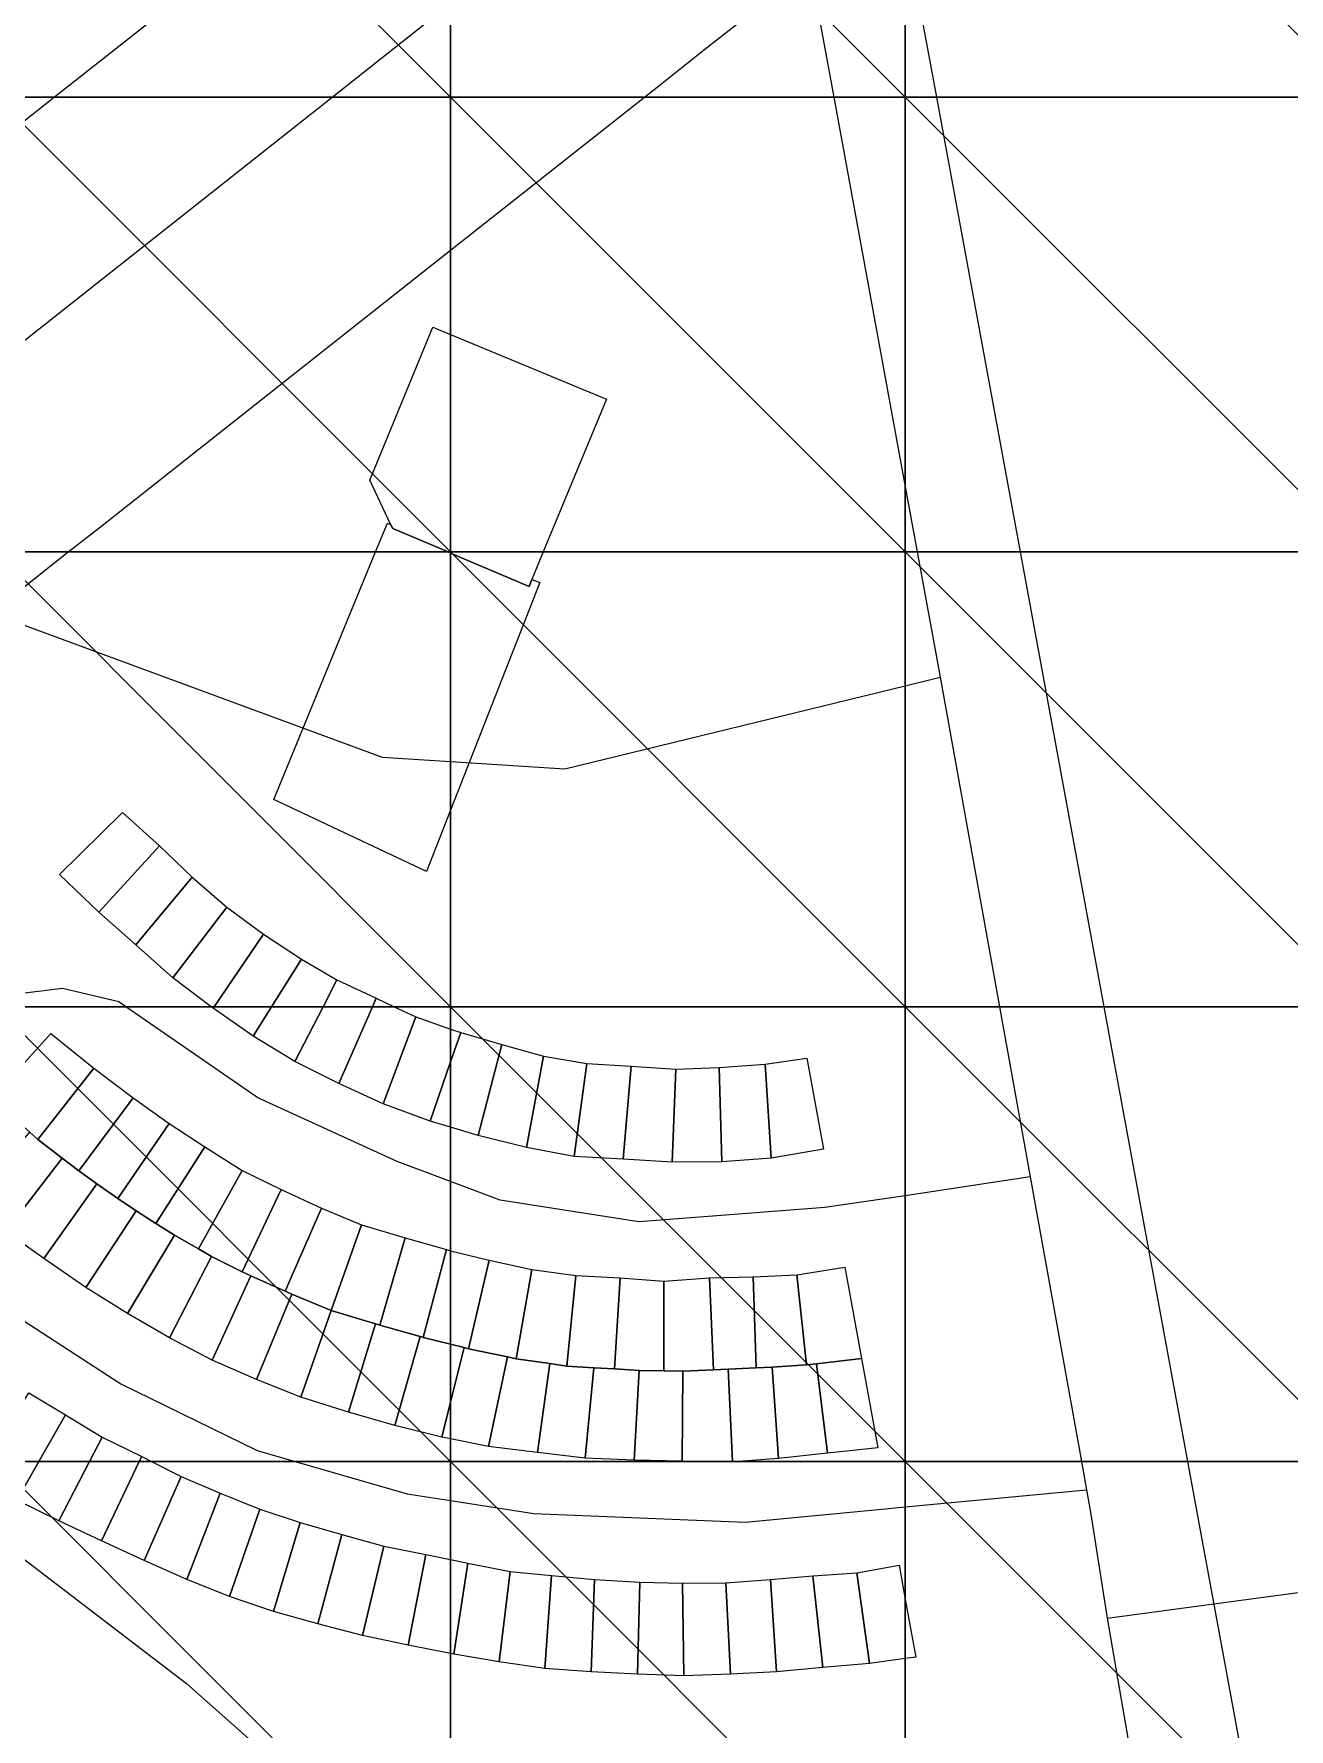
# Model space of a CAD drawing. Extents: x 0 to 812, y 0 to 720.
# Drawn here: x 662.5 to 745.3, y 162.4 to 274.2 of the extents above; entities that cross this region are included whole.
import ezdxf

# ---------------------------------------------------------------- set-up
doc = ezdxf.new("R2010")
doc.units = 0
doc.header["$LTSCALE"] = 0.0254
doc.layers.get('0').update_dxf_attribs({"color": 13, "linetype": 'CONTINUOUS'})
for name, color, linetype in [('BUILDINGS', 250, 'CONTINUOUS'), ('MAJOR_ROADS', 250, 'CONTINUOUS'), ('MINOR_ROADS', 250, 'CONTINUOUS'), ('PARKS', 250, 'CONTINUOUS'), ('PATHS', 250, 'CONTINUOUS'), ('TOPOGRAPHY', 250, 'CONTINUOUS')]:
    doc.layers.add(name, color=color, linetype=linetype)

# ---------------------------------------------------------------- blocks, each defined once
blk = doc.blocks.new('GROUP1')
at = {"color": 0}
blk.add_polyline3d([(743.74, 152.32, 5.42), (739.1, 177.49, 5.55), (738.64, 180, 5.56), (733.11, 210, 5.66), (727.59, 240, 5.64), (722.07, 270, 5.42), (720, 281.23, 5.28)], dxfattribs=at)
blk = doc.blocks.new('GROUP25')
at = {"color": 0}
blk.add_polyline3d([(728.24, 198.78, 5.47), (720, 197.54, 5.29), (714.7, 196.75, 5.25)], dxfattribs=at)
blk = doc.blocks.new('GROUP26')
at = {"color": 0}
blk.add_polyline3d([(718.45, 176.86, 5.1), (720, 177.01, 5.12), (731.95, 178.14, 5.39)], dxfattribs=at)
blk = doc.blocks.new('GROUP27')
at = {"color": 0}
blk.add_polyline3d([(682.63, 204.95, 5.22), (684.85, 210, 5.26), (685.1, 210.57, 5.27), (686.29, 210, 5.26), (687.7, 209.33, 5.24), (685.55, 203.6, 5.19), (682.63, 204.95, 5.22)], close=True, dxfattribs=at)
blk = doc.blocks.new('GROUP28')
at = {"color": 0}
blk.add_polyline3d([(679.09, 191.23, 5.07), (681.49, 196.71, 5.13), (684.13, 195.62, 5.11), (682.13, 189.97, 5.05), (679.53, 191.04, 5.07), (679.09, 191.23, 5.07)], close=True, dxfattribs=at)
blk = doc.blocks.new('GROUP29')
at = {"color": 0}
blk.add_polyline3d([(704.63, 199.76, 5.22), (704.87, 205.89, 5.28), (707.71, 205.99, 5.29), (707.89, 199.78, 5.24), (704.63, 199.76, 5.22)], close=True, dxfattribs=at)
blk = doc.blocks.new('GROUP30')
at = {"color": 0}
blk.add_polyline3d([(707.71, 205.99, 5.29), (710.75, 206.22, 5.31), (711.15, 200.01, 5.26), (707.89, 199.78, 5.24), (707.71, 205.99, 5.29)], close=True, dxfattribs=at)
blk = doc.blocks.new('GROUP31')
at = {"color": 0}
blk.add_polyline3d([(712.85, 192.32, 5.2), (716.02, 192.83, 5.23), (717.12, 186.8, 5.18), (714.13, 186.45, 5.16), (713.49, 186.38, 5.16), (712.85, 192.32, 5.2)], close=True, dxfattribs=at)
blk = doc.blocks.new('GROUP34')
at = {"color": 0}
blk.add_polyline3d([(658.82, 179.13, 4.94), (659.36, 180, 4.96), (660, 181.03, 4.98), (662.18, 184.54, 5.03), (664.6, 183.08, 5), (662.85, 180, 4.96), (661.4, 177.46, 4.9), (660, 178.36, 4.92), (658.82, 179.13, 4.94)], close=True, dxfattribs=at)
blk = doc.blocks.new('GROUP35')
at = {"color": 0}
blk.add_polyline3d([(714.7, 196.75, 5.25), (702.41, 195.82, 5.17), (693.27, 197.25, 5.12), (690, 198.47, 5.12), (686.47, 199.79, 5.14), (677.28, 204, 5.24), (668.58, 210, 5.36), (668.11, 210.32, 5.37), (664.4, 211.2, 5.39), (661.03, 210.79, 5.41), (660, 210.39, 5.42), (659, 210, 5.43), (658.48, 209.8, 5.43), (655.03, 206.39, 5.41), (653.29, 203.95, 5.39), (652.79, 201.12, 5.34), (652.98, 197.48, 5.28), (655.45, 193.44, 5.19), (660, 190.48, 5.12), (668.26, 185.12, 5.02), (677.25, 180.72, 4.95), (679.76, 180, 4.94), (687.13, 177.88, 4.9), (690, 177.43, 4.89), (695.49, 176.58, 4.92), (709.43, 176.01, 5.02), (718.45, 176.86, 5.1)], dxfattribs=at)
blk = doc.blocks.new('GROUP36')
at = {"color": 0}
blk.add_polyline3d([(810.25, 385.33, 5.13), (810, 385.13, 5.13), (780, 361.5, 5.51), (778.1, 360, 5.5), (750, 337.86, 5.41), (740.02, 330, 5.26), (720, 314.22, 5.01), (701.95, 300, 4.93), (690, 290.59, 4.93), (663.87, 270, 5.31), (660, 266.95, 5.34), (630, 243.31, 5.96), (629.97, 243.29, 5.96), (625.68, 240, 6.09), (600, 220.34, 6.26), (586.51, 210, 6.16), (573.67, 200.17, 5.82)], dxfattribs=at)
blk = doc.blocks.new('GROUP38')
at = {"color": 0}
mesh = blk.add_polyface(dxfattribs=at)
corners = [(658.58, 125.06, 9.36), (657.08, 135.68, 9.36), (652.4, 131, 9.36), (680.97, 102.57, 9.36), (658.1, 124.56, 9.36), (666, 144.61, 9.36), (677.78, 156.37, 9.36), (681.45, 103.07, 9.36), (712.34, 121.79, 9.36), (687.67, 97.11, 9.36), (704.66, 114.09, 9.36), (717.77, 100.97, 9.36), (713.12, 122.59, 9.36), (726.26, 109.43, 9.36), (648.64, 162.13, 9.36), (644.06, 148.79, 9.36), (640.56, 145.3, 9.36), (632.36, 180.55, 9.36), (618.85, 167.31, 9.36), (649.61, 163.1, 9.36)]
mesh.append_faces([[corners[k] for k in face] for face in [(0, 1, 2), (3, 0, 4), (12, 11, 13), (16, 17, 18), (17, 14, 19)]], dxfattribs={"vtx0": -1, "color": 0})
mesh.append_faces([[corners[k] for k in face] for face in [(5, 3, 6), (6, 7, 8), (8, 11, 12), (1, 14, 15), (14, 1, 5)]], dxfattribs={"vtx0": -1, "vtx1": -1, "color": 0})
mesh.append_faces([[corners[k] for k in face] for face in [(0, 3, 5), (5, 1, 0), (17, 16, 14)]], dxfattribs={"vtx0": -1, "vtx1": -1, "vtx2": -1, "color": 0})
mesh.append_faces([[corners[k] for k in face] for face in [(6, 3, 7), (8, 7, 9), (8, 9, 10), (8, 10, 11), (14, 16, 15)]], dxfattribs={"vtx0": -1, "vtx2": -1, "color": 0})
mesh = blk.add_polyface(dxfattribs=at)
corners = [(632.36, 180.55, 3.36), (640.56, 145.3, 3.36), (618.85, 167.31, 3.36), (648.64, 162.13, 3.36), (649.61, 163.1, 3.36), (644.06, 148.79, 3.36), (657.08, 135.68, 3.36), (666, 144.61, 3.36), (658.58, 125.06, 3.36), (680.97, 102.57, 3.36), (658.1, 124.56, 3.36), (677.78, 156.37, 3.36), (681.45, 103.07, 3.36), (712.34, 121.79, 3.36), (687.67, 97.11, 3.36), (704.66, 114.09, 3.36), (717.77, 100.97, 3.36), (713.12, 122.59, 3.36), (726.26, 109.43, 3.36), (652.4, 131, 3.36)]
mesh.append_faces([[corners[k] for k in face] for face in [(0, 1, 2), (3, 0, 4), (8, 9, 10), (16, 17, 18)]], dxfattribs={"vtx0": -1, "color": 0})
mesh.append_faces([[corners[k] for k in face] for face in [(1, 3, 5), (9, 11, 12), (12, 13, 14), (14, 13, 15), (15, 13, 16)]], dxfattribs={"vtx0": -1, "vtx1": -1, "color": 0})
mesh.append_faces([[corners[k] for k in face] for face in [(1, 0, 3), (6, 7, 8), (9, 8, 7)]], dxfattribs={"vtx0": -1, "vtx1": -1, "vtx2": -1, "color": 0})
mesh.append_faces([[corners[k] for k in face] for face in [(3, 6, 5), (6, 3, 7), (9, 7, 11), (12, 11, 13), (16, 13, 17)]], dxfattribs={"vtx0": -1, "vtx2": -1, "color": 0})
mesh.append_faces([[corners[k] for k in face] for face in [(8, 19, 6)]], dxfattribs={"vtx2": -1, "color": 0})
blk = doc.blocks.new('GROUP69')
at = {"color": 0}
blk.add_polyline3d([(733.32, 169.68, 5.34), (750, 171.91, 5.74), (780, 175.92, 6.78), (791.39, 177.44, 7.2)], dxfattribs=at)
blk = doc.blocks.new('GROUP99')
at = {"color": 0}
blk.add_polyline3d([(704.07, 191.91, 5.14), (707.08, 192.13, 5.16), (707.34, 186.06, 5.11), (705.32, 185.97, 5.09), (704.06, 185.99, 5.09), (704.07, 191.91, 5.14)], close=True, dxfattribs=at)
blk = doc.blocks.new('GROUP100')
at = {"color": 0}
blk.add_polyline3d([(691.18, 187.44, 5.01), (692.54, 193.29, 5.08), (695.36, 192.68, 5.09), (694.33, 186.78, 5.03), (693.75, 186.9, 5.02), (691.18, 187.44, 5.01)], close=True, dxfattribs=at)
blk = doc.blocks.new('GROUP101')
at = {"color": 0}
blk.add_polyline3d([(679.73, 206.39, 5.25), (681.59, 210, 5.28), (682.5, 211.78, 5.29), (685.1, 210.57, 5.27), (684.85, 210, 5.26), (682.63, 204.95, 5.22), (679.73, 206.39, 5.25)], close=True, dxfattribs=at)
blk = doc.blocks.new('GROUP102')
at = {"color": 0}
blk.add_polyline3d([(674.34, 209.9, 5.33), (674.4, 210, 5.33), (677.66, 214.8, 5.33), (680.16, 213.13, 5.31), (678.19, 210, 5.3), (676.97, 208.06, 5.29), (674.34, 209.9, 5.33)], close=True, dxfattribs=at)
blk = doc.blocks.new('GROUP103')
at = {"color": 0}
blk.add_polyline3d([(696.22, 166.35, 4.79), (696.67, 172.49, 4.87), (699.5, 172.21, 4.89), (699.28, 166.14, 4.81), (696.22, 166.35, 4.79)], close=True, dxfattribs=at)
blk = doc.blocks.new('GROUP104')
at = {"color": 0}
blk.add_polyline3d([(705.3, 171.97, 4.94), (708.17, 171.99, 4.97), (708.46, 165.97, 4.9), (705.39, 165.86, 4.87), (705.3, 171.97, 4.94)], close=True, dxfattribs=at)
blk = doc.blocks.new('GROUP105')
at = {"color": 0}
blk.add_polyline3d([(672.61, 172.23, 4.79), (674.8, 177.91, 4.9), (677.41, 176.86, 4.88), (675.41, 171.1, 4.77), (672.61, 172.23, 4.79)], close=True, dxfattribs=at)
blk = doc.blocks.new('GROUP106')
at = {"color": 0}
blk.add_polyline3d([(709.97, 192.18, 5.18), (712.85, 192.32, 5.2), (713.49, 186.38, 5.16), (711.22, 186.23, 5.14), (710.16, 186.18, 5.13), (709.97, 192.18, 5.18)], close=True, dxfattribs=at)
blk = doc.blocks.new('GROUP107')
at = {"color": 0}
blk.add_polyline3d([(686.33, 182.39, 4.96), (687.99, 188.25, 5.02), (688.19, 188.19, 5.01), (690, 187.74, 5), (690.9, 187.52, 5.01), (690, 183.91, 4.97), (689.43, 181.61, 4.94), (686.33, 182.39, 4.96)], close=True, dxfattribs=at)
blk = doc.blocks.new('GROUP108')
at = {"color": 0}
blk.add_polyline3d([(702.12, 180.09, 5.02), (702.45, 186.01, 5.07), (704.06, 185.99, 5.09), (705.32, 185.97, 5.09), (705.28, 180.02, 5.04), (702.12, 180.09, 5.02)], close=True, dxfattribs=at)
blk = doc.blocks.new('GROUP109')
at = {"color": 0}
blk.add_polyline3d([(684.19, 168.53, 4.74), (685.6, 174.41, 4.84), (688.38, 173.86, 4.83), (687.21, 167.88, 4.74), (684.19, 168.53, 4.74)], close=True, dxfattribs=at)
blk = doc.blocks.new('GROUP118')
at = {"color": 0}
blk.add_polyline3d([(694.33, 186.78, 5.03), (695.36, 192.68, 5.09), (698.27, 192.28, 5.11), (697.68, 186.3, 5.04), (696.55, 186.46, 5.04), (694.33, 186.78, 5.03)], close=True, dxfattribs=at)
blk = doc.blocks.new('GROUP119')
at = {"color": 0}
blk.add_polyline3d([(666.79, 216.25, 5.4), (670.79, 220.61, 5.4), (672.96, 218.55, 5.37), (669.23, 214.08, 5.38), (666.79, 216.25, 5.4)], close=True, dxfattribs=at)
blk = doc.blocks.new('GROUP120')
at = {"color": 0}
blk.add_polyline3d([(669.23, 214.08, 5.38), (672.96, 218.55, 5.37), (675.24, 216.57, 5.35), (671.67, 211.9, 5.35), (669.23, 214.08, 5.38)], close=True, dxfattribs=at)
blk = doc.blocks.new('GROUP121')
at = {"color": 0}
blk.add_polyline3d([(678.31, 170.12, 4.76), (680.09, 175.98, 4.87), (682.83, 175.18, 4.85), (681.24, 169.3, 4.75), (678.31, 170.12, 4.76)], close=True, dxfattribs=at)
blk = doc.blocks.new('GROUP122')
at = {"color": 0}
blk.add_polyline3d([(684.67, 244.73, 5.37), (688.84, 254.83, 5.29), (690, 254.35, 5.29), (700.28, 250.09, 5.36), (696.12, 240, 5.4), (695.37, 238.18, 5.38), (695.18, 237.73, 5.38), (690, 239.93, 5.37), (689.84, 240, 5.37), (686.2, 241.55, 5.38), (686.07, 241.79, 5.38), (684.67, 244.73, 5.37)], close=True, dxfattribs=at)
blk = doc.blocks.new('GROUP123')
at = {"color": 0}
blk.add_polyline3d([(695.01, 200.72, 5.17), (696.13, 206.75, 5.24), (698.98, 206.26, 5.25), (698.16, 200.13, 5.18), (695.01, 200.72, 5.17)], close=True, dxfattribs=at)
blk = doc.blocks.new('GROUP124')
at = {"color": 0}
blk.add_polyline3d([(692.5, 180.99, 4.95), (693.75, 186.9, 5.02), (694.33, 186.78, 5.03), (696.55, 186.46, 5.04), (695.73, 180.6, 4.97), (692.5, 180.99, 4.95)], close=True, dxfattribs=at)
blk = doc.blocks.new('GROUP128')
at = {"color": 0}
blk.add_polyline3d([(663.16, 193.39, 5.15), (666.66, 198.33, 5.21), (668.05, 197.35, 5.19), (669.27, 196.54, 5.18), (665.94, 191.48, 5.12), (663.16, 193.39, 5.15)], close=True, dxfattribs=at)
blk = doc.blocks.new('GROUP129')
at = {"color": 0}
blk.add_polyline3d([(658.15, 197.07, 5.23), (660, 199.17, 5.25), (662.25, 201.72, 5.28), (662.78, 201.25, 5.27), (664.39, 200.02, 5.24), (660.67, 195.18, 5.19), (660, 195.68, 5.2), (658.15, 197.07, 5.23)], close=True, dxfattribs=at)
blk = doc.blocks.new('GROUP307')
at = {"color": 0}
blk.add_polyline3d([(668.05, 197.35, 5.19), (671.44, 202.3, 5.24), (673.79, 200.76, 5.21), (670.55, 195.7, 5.16), (669.27, 196.54, 5.18), (668.05, 197.35, 5.19)], close=True, dxfattribs=at)
blk = doc.blocks.new('GROUP308')
at = {"color": 0}
blk.add_polyline3d([(671.45, 188.16, 5.06), (674.24, 193.53, 5.12), (676.25, 192.52, 5.1), (676.83, 192.25, 5.09), (674.28, 186.69, 5.03), (671.45, 188.16, 5.06)], close=True, dxfattribs=at)
blk = doc.blocks.new('GROUP310')
at = {"color": 0}
blk.add_polyline3d([(683.27, 183.26, 4.97), (685.04, 189.08, 5.03), (685.33, 189, 5.03), (687.99, 188.25, 5.02), (686.33, 182.39, 4.96), (683.27, 183.26, 4.97)], close=True, dxfattribs=at)
blk = doc.blocks.new('GROUP311')
at = {"color": 0}
blk.add_polyline3d([(685.55, 203.6, 5.19), (687.7, 209.33, 5.24), (690, 208.53, 5.22), (690.67, 208.3, 5.22), (690, 206.36, 5.2), (688.66, 202.45, 5.16), (685.55, 203.6, 5.19)], close=True, dxfattribs=at)
blk = doc.blocks.new('GROUP312')
at = {"color": 0}
blk.add_polyline3d([(678.35, 223.68, 5.36), (685.06, 240, 5.4), (685.84, 241.9, 5.38), (686.07, 241.79, 5.38), (686.2, 241.55, 5.38), (689.84, 240, 5.37), (690, 239.93, 5.37), (695.18, 237.73, 5.38), (695.37, 238.18, 5.38), (695.9, 237.98, 5.39), (690, 222.97, 5.29), (688.41, 218.93, 5.28), (678.35, 223.68, 5.36)], close=True, dxfattribs=at)
blk = doc.blocks.new('GROUP313')
at = {"color": 0}
blk.add_polyline3d([(708.17, 171.99, 4.97), (711.1, 172.21, 4.99), (711.51, 166.13, 4.93), (708.46, 165.97, 4.9), (708.17, 171.99, 4.97)], close=True, dxfattribs=at)
blk = doc.blocks.new('GROUP314')
at = {"color": 0}
blk.add_polyline3d([(716.8, 172.66, 5.05), (719.59, 173.16, 5.08), (720, 170.91, 5.06), (720.69, 167.09, 5.04), (720, 167, 5.02), (717.64, 166.68, 4.99), (716.8, 172.66, 5.05)], close=True, dxfattribs=at)
blk = doc.blocks.new('GROUP315')
at = {"color": 0}
blk.add_polyline3d([(645.59, 241.09, 5.75), (648.59, 240, 5.71), (659.68, 235.98, 5.53), (660, 235.86, 5.53), (685.49, 226.47, 5.33), (690, 226.18, 5.3), (697.55, 225.69, 5.34), (720, 231.18, 5.48), (722.3, 231.75, 5.52)], dxfattribs=at)
blk = doc.blocks.new('GROUP319')
at = {"color": 0}
blk.add_polyline3d([(664.87, 240.07, 5.52), (666.9, 241.67, 5.49), (690, 259.91, 5.26), (702.79, 270, 5.28), (703.63, 270.67, 5.28), (706.78, 273.16, 5.27)], dxfattribs=at)
blk = doc.blocks.new('GROUP446')
at = {"color": 0}
blk.add_polyline3d([(713.9, 172.46, 5.02), (716.8, 172.66, 5.05), (717.64, 166.68, 4.99), (714.56, 166.41, 4.96), (713.9, 172.46, 5.02)], close=True, dxfattribs=at)
blk = doc.blocks.new('GROUP447')
at = {"color": 0}
blk.add_polyline3d([(700.82, 186.11, 5.06), (701.19, 192.12, 5.12), (704.07, 191.91, 5.14), (704.06, 185.99, 5.09), (702.45, 186.01, 5.07), (700.82, 186.11, 5.06)], close=True, dxfattribs=at)
blk = doc.blocks.new('GROUP448')
at = {"color": 0}
blk.add_polyline3d([(676.25, 192.52, 5.1), (678.83, 197.95, 5.16), (681.49, 196.71, 5.13), (679.09, 191.23, 5.07), (676.83, 192.25, 5.09), (676.25, 192.52, 5.1)], close=True, dxfattribs=at)
blk = doc.blocks.new('GROUP449')
at = {"color": 0}
blk.add_polyline3d([(670.55, 195.7, 5.16), (673.79, 200.76, 5.21), (676.26, 199.2, 5.18), (673.37, 194.03, 5.13), (671.8, 194.93, 5.14), (670.55, 195.7, 5.16)], close=True, dxfattribs=at)
blk = doc.blocks.new('GROUP450')
at = {"color": 0}
blk.add_polyline3d([(674.28, 186.69, 5.03), (676.83, 192.25, 5.09), (679.09, 191.23, 5.07), (679.53, 191.04, 5.07), (677.2, 185.42, 5.01), (674.28, 186.69, 5.03)], close=True, dxfattribs=at)
blk = doc.blocks.new('GROUP451')
at = {"color": 0}
blk.add_polyline3d([(677.2, 185.42, 5.01), (679.53, 191.04, 5.07), (682.13, 189.97, 5.05), (680.13, 184.25, 4.99), (677.2, 185.42, 5.01)], close=True, dxfattribs=at)
blk = doc.blocks.new('GROUP452')
at = {"color": 0}
blk.add_polyline3d([(690.21, 167.3, 4.74), (691.14, 173.3, 4.84), (693.93, 172.74, 4.85), (693.21, 166.79, 4.76), (690.21, 167.3, 4.74)], close=True, dxfattribs=at)
blk = doc.blocks.new('GROUP453')
at = {"color": 0}
blk.add_polyline3d([(699.28, 166.14, 4.81), (699.5, 172.21, 4.89), (702.48, 172.05, 4.92), (702.34, 165.97, 4.84), (699.28, 166.14, 4.81)], close=True, dxfattribs=at)
blk = doc.blocks.new('GROUP454')
at = {"color": 0}
blk.add_polyline3d([(666.97, 174.78, 4.84), (669.47, 180, 4.95), (669.63, 180.33, 4.96), (670.28, 180, 4.95), (672.22, 179.02, 4.93), (669.78, 173.48, 4.81), (666.97, 174.78, 4.84)], close=True, dxfattribs=at)
blk = doc.blocks.new('GROUP455')
at = {"color": 0}
blk.add_polyline3d([(706.78, 273.16, 5.27), (713.7, 278.61, 5.26), (716.03, 280.45, 5.26)], dxfattribs=at)
blk = doc.blocks.new('GROUP456')
at = {"color": 0}
blk.add_polyline3d([(698.16, 200.13, 5.18), (698.98, 206.26, 5.25), (701.92, 206.08, 5.26), (701.39, 199.95, 5.2), (698.16, 200.13, 5.18)], close=True, dxfattribs=at)
blk = doc.blocks.new('GROUP457')
at = {"color": 0}
blk.add_polyline3d([(685.33, 189, 5.03), (687.01, 194.76, 5.09), (689.73, 193.98, 5.07), (688.19, 188.19, 5.01), (687.99, 188.25, 5.02), (685.33, 189, 5.03)], close=True, dxfattribs=at)
blk = doc.blocks.new('GROUP458')
at = {"color": 0}
blk.add_polyline3d([(665.49, 199.18, 5.23), (669.06, 203.99, 5.28), (671.44, 202.3, 5.24), (668.05, 197.35, 5.19), (666.66, 198.33, 5.21), (665.49, 199.18, 5.23)], close=True, dxfattribs=at)
blk = doc.blocks.new('GROUP459')
at = {"color": 0}
blk.add_polyline3d([(680.13, 184.25, 4.99), (682.13, 189.97, 5.05), (685.04, 189.08, 5.03), (683.27, 183.26, 4.97), (680.13, 184.25, 4.99)], close=True, dxfattribs=at)
blk = doc.blocks.new('GROUP460')
at = {"color": 0}
blk.add_polyline3d([(695.73, 180.6, 4.97), (696.55, 186.46, 5.04), (697.68, 186.3, 5.04), (699.46, 186.19, 5.06), (698.88, 180.22, 4.99), (695.73, 180.6, 4.97)], close=True, dxfattribs=at)
blk = doc.blocks.new('GROUP463')
at = {"color": 0}
blk.add_polyline3d([(659.74, 203.94, 5.33), (660, 204.23, 5.33), (663.64, 208.24, 5.37), (666.48, 205.96, 5.32), (662.78, 201.25, 5.27), (662.25, 201.72, 5.28), (660, 203.71, 5.32), (659.74, 203.94, 5.33)], close=True, dxfattribs=at)
blk = doc.blocks.new('GROUP464')
at = {"color": 0}
blk.add_polyline3d([(631.69, 214.35, 5.77), (634.58, 210, 5.7), (634.8, 209.67, 5.69), (639.4, 193.09, 5.27), (641.32, 189.28, 5.18), (653.23, 180.13, 4.97), (653.4, 180, 4.97), (660, 174.97, 4.84), (672.59, 165.36, 4.64), (689.92, 150, 4.49), (690, 149.93, 4.49), (691.11, 148.95, 4.48), (719.81, 120, 4.56), (720, 119.81, 4.57), (723.12, 116.66, 4.62), (740.64, 99.18, 5), (744.59, 99.84, 5.11)], dxfattribs=at)
blk = doc.blocks.new('GROUP502')
at = {"color": 0}
blk.add_polyline3d([(691.83, 201.51, 5.16), (693.39, 207.52, 5.23), (696.13, 206.75, 5.24), (695.01, 200.72, 5.17), (691.83, 201.51, 5.16)], close=True, dxfattribs=at)
blk = doc.blocks.new('GROUP526')
at = {"color": 0}
blk.add_polyline3d([(702.48, 172.05, 4.92), (705.3, 171.97, 4.94), (705.39, 165.86, 4.87), (702.34, 165.97, 4.84), (702.48, 172.05, 4.92)], close=True, dxfattribs=at)
blk = doc.blocks.new('GROUP527')
at = {"color": 0}
blk.add_polyline3d([(701.39, 199.95, 5.2), (701.92, 206.08, 5.26), (704.87, 205.89, 5.28), (704.63, 199.76, 5.22), (701.39, 199.95, 5.2)], close=True, dxfattribs=at)
blk = doc.blocks.new('GROUP528')
at = {"color": 0}
blk.add_polyline3d([(688.19, 188.19, 5.01), (689.73, 193.98, 5.07), (690, 193.91, 5.07), (692.54, 193.29, 5.08), (691.18, 187.44, 5.01), (690.9, 187.52, 5.01), (690, 187.74, 5), (688.19, 188.19, 5.01)], close=True, dxfattribs=at)
blk = doc.blocks.new('GROUP529')
at = {"color": 0}
blk.add_polyline3d([(689.43, 181.61, 4.94), (690, 183.91, 4.97), (690.9, 187.52, 5.01), (691.18, 187.44, 5.01), (693.75, 186.9, 5.02), (692.5, 180.99, 4.95), (690, 181.49, 4.94), (689.43, 181.61, 4.94)], close=True, dxfattribs=at)
blk = doc.blocks.new('GROUP530')
at = {"color": 0}
blk.add_polyline3d([(698.88, 180.22, 4.99), (699.46, 186.19, 5.06), (700.82, 186.11, 5.06), (702.45, 186.01, 5.07), (702.12, 180.09, 5.02), (698.88, 180.22, 4.99)], close=True, dxfattribs=at)
blk = doc.blocks.new('GROUP560')
at = {"color": 0}
blk.add_polyline3d([(673.37, 194.03, 5.13), (676.26, 199.2, 5.18), (678.83, 197.95, 5.16), (676.25, 192.52, 5.1), (674.24, 193.53, 5.12), (673.37, 194.03, 5.13)], close=True, dxfattribs=at)
blk = doc.blocks.new('GROUP566')
at = {"color": 0}
blk.add_polyline3d([(697.68, 186.3, 5.04), (698.27, 192.28, 5.11), (701.19, 192.12, 5.12), (700.82, 186.11, 5.06), (699.46, 186.19, 5.06), (697.68, 186.3, 5.04)], close=True, dxfattribs=at)
blk = doc.blocks.new('GROUP567')
at = {"color": 0}
blk.add_polyline3d([(711.22, 186.23, 5.14), (713.49, 186.38, 5.16), (714.13, 186.45, 5.16), (714.86, 180.55, 5.11), (711.64, 180.2, 5.09), (711.22, 186.23, 5.14)], close=True, dxfattribs=at)
blk = doc.blocks.new('GROUP619')
at = {"color": 0}
blk.add_polyline3d([(713.7, 278.61, 5.26), (715.28, 270, 5.35), (720, 244.29, 5.49), (720.79, 240, 5.52), (722.3, 231.75, 5.52), (726.22, 210, 5.52), (728.24, 198.78, 5.47), (731.62, 180, 5.41), (731.95, 178.14, 5.39), (732.24, 176.54, 5.39), (733.32, 169.68, 5.34), (735, 159.85, 5.29)], dxfattribs=at)
blk = doc.blocks.new('GROUP628')
at = {"color": 0}
blk.add_polyline3d([(676.97, 208.06, 5.29), (678.19, 210, 5.3), (680.16, 213.13, 5.31), (682.5, 211.78, 5.29), (681.59, 210, 5.28), (679.73, 206.39, 5.25), (676.97, 208.06, 5.29)], close=True, dxfattribs=at)
blk = doc.blocks.new('GROUP629')
at = {"color": 0}
blk.add_polyline3d([(675.41, 171.1, 4.77), (677.41, 176.86, 4.88), (680.09, 175.98, 4.87), (678.31, 170.12, 4.76), (675.41, 171.1, 4.77)], close=True, dxfattribs=at)
blk = doc.blocks.new('GROUP630')
at = {"color": 0}
blk.add_polyline3d([(710.75, 206.22, 5.31), (713.51, 206.62, 5.33), (714.6, 200.61, 5.29), (711.15, 200.01, 5.26), (710.75, 206.22, 5.31)], close=True, dxfattribs=at)
blk = doc.blocks.new('GROUP631')
at = {"color": 0}
blk.add_polyline3d([(705.32, 185.97, 5.09), (707.34, 186.06, 5.11), (708.32, 186.09, 5.12), (708.59, 180, 5.06), (708.59, 179.97, 5.06), (706.41, 180, 5.05), (705.28, 180.02, 5.04), (705.32, 185.97, 5.09)], close=True, dxfattribs=at)
blk = doc.blocks.new('GROUP639')
at = {"color": 0}
blk.add_polyline3d([(714.13, 186.45, 5.16), (717.12, 186.8, 5.18), (718.18, 180.9, 5.14), (714.86, 180.55, 5.11), (714.13, 186.45, 5.16)], close=True, dxfattribs=at)
blk = doc.blocks.new('GROUP640')
at = {"color": 0}
blk.add_polyline3d([(711.1, 172.21, 4.99), (713.9, 172.46, 5.02), (714.56, 166.41, 4.96), (711.51, 166.13, 4.93), (711.1, 172.21, 4.99)], close=True, dxfattribs=at)
blk = doc.blocks.new('GROUP710')
at = {"color": 0}
blk.add_polyline3d([(569.49, 185.47, 5.13), (570, 185.8, 5.14), (573.74, 188.16, 5.25), (579.52, 191.89, 5.41), (582.66, 193.75, 5.48), (600, 206.67, 5.91), (604.47, 210, 5.99), (630, 229.02, 5.9), (636.92, 234.17, 5.84), (644.23, 240, 5.78), (645.59, 241.09, 5.75), (660, 252.47, 5.45), (682.18, 270, 5.24), (690, 276.18, 5.12), (706.18, 288.96, 5.1), (720, 299.92, 5.13), (720.1, 300, 5.13), (750, 323.71, 5.52), (757.93, 330, 5.62), (764.4, 335.13, 5.69)], dxfattribs=at)
blk = doc.blocks.new('GROUP713')
at = {"color": 0}
blk.add_polyline3d([(688.66, 202.45, 5.16), (690, 206.36, 5.2), (690.67, 208.3, 5.22), (693.39, 207.52, 5.23), (691.83, 201.51, 5.16), (690, 202.05, 5.15), (688.66, 202.45, 5.16)], close=True, dxfattribs=at)
blk = doc.blocks.new('GROUP714')
at = {"color": 0}
blk.add_polyline3d([(660.67, 195.18, 5.19), (664.39, 200.02, 5.24), (665.49, 199.18, 5.23), (666.66, 198.33, 5.21), (663.16, 193.39, 5.15), (660.67, 195.18, 5.19)], close=True, dxfattribs=at)
blk = doc.blocks.new('GROUP719')
at = {"color": 0}
blk.add_polyline3d([(707.08, 192.13, 5.16), (709.97, 192.18, 5.18), (710.16, 186.18, 5.13), (708.32, 186.09, 5.12), (707.34, 186.06, 5.11), (707.08, 192.13, 5.16)], close=True, dxfattribs=at)
blk = doc.blocks.new('GROUP720')
at = {"color": 0}
blk.add_polyline3d([(671.67, 211.9, 5.35), (675.24, 216.57, 5.35), (677.66, 214.8, 5.33), (674.4, 210, 5.33), (674.34, 209.9, 5.33), (674.2, 210, 5.33), (671.67, 211.9, 5.35)], close=True, dxfattribs=at)
blk = doc.blocks.new('GROUP721')
at = {"color": 0}
blk.add_polyline3d([(665.94, 191.48, 5.12), (669.27, 196.54, 5.18), (670.55, 195.7, 5.16), (671.8, 194.93, 5.14), (668.7, 189.77, 5.09), (665.94, 191.48, 5.12)], close=True, dxfattribs=at)
blk = doc.blocks.new('GROUP722')
at = {"color": 0}
blk.add_polyline3d([(682.13, 189.97, 5.05), (684.13, 195.62, 5.11), (687.01, 194.76, 5.09), (685.33, 189, 5.03), (685.04, 189.08, 5.03), (682.13, 189.97, 5.05)], close=True, dxfattribs=at)
blk = doc.blocks.new('GROUP723')
at = {"color": 0}
blk.add_polyline3d([(668.7, 189.77, 5.09), (671.8, 194.93, 5.14), (673.37, 194.03, 5.13), (674.24, 193.53, 5.12), (671.45, 188.16, 5.06), (668.7, 189.77, 5.09)], close=True, dxfattribs=at)
blk = doc.blocks.new('GROUP724')
at = {"color": 0}
blk.add_polyline3d([(693.21, 166.79, 4.76), (693.93, 172.74, 4.85), (696.67, 172.49, 4.87), (696.22, 166.35, 4.79), (693.21, 166.79, 4.76)], close=True, dxfattribs=at)
blk = doc.blocks.new('GROUP725')
at = {"color": 0}
blk.add_polyline3d([(681.24, 169.3, 4.75), (682.83, 175.18, 4.85), (685.6, 174.41, 4.84), (684.19, 168.53, 4.74), (681.24, 169.3, 4.75)], close=True, dxfattribs=at)
blk = doc.blocks.new('GROUP726')
at = {"color": 0}
blk.add_polyline3d([(669.78, 173.48, 4.81), (672.22, 179.02, 4.93), (674.8, 177.91, 4.9), (672.61, 172.23, 4.79), (669.78, 173.48, 4.81)], close=True, dxfattribs=at)
blk = doc.blocks.new('GROUP727')
at = {"color": 0}
blk.add_polyline3d([(664.16, 176.1, 4.87), (666.19, 180, 4.95), (667.02, 181.61, 4.98), (669.63, 180.33, 4.96), (669.47, 180, 4.95), (666.97, 174.78, 4.84), (664.16, 176.1, 4.87)], close=True, dxfattribs=at)
blk = doc.blocks.new('GROUP728')
at = {"color": 0}
blk.add_polyline3d([(708.32, 186.09, 5.12), (710.16, 186.18, 5.13), (711.22, 186.23, 5.14), (711.64, 180.2, 5.09), (709, 180, 5.07), (708.59, 179.97, 5.06), (708.59, 180, 5.06), (708.32, 186.09, 5.12)], close=True, dxfattribs=at)
blk = doc.blocks.new('GROUP729')
at = {"color": 0}
blk.add_polyline3d([(687.21, 167.88, 4.74), (688.38, 173.86, 4.83), (690, 173.53, 4.83), (691.14, 173.3, 4.84), (690.21, 167.3, 4.74), (690, 167.34, 4.74), (687.21, 167.88, 4.74)], close=True, dxfattribs=at)
blk = doc.blocks.new('GROUP730')
at = {"color": 0}
blk.add_polyline3d([(655.53, 232.65, 5.58), (659.68, 235.98, 5.53), (660, 236.23, 5.53), (664.78, 240, 5.52), (664.87, 240.07, 5.52)], dxfattribs=at)
blk = doc.blocks.new('GROUP732')
at = {"color": 0}
blk.add_polyline3d([(662.78, 201.25, 5.27), (666.48, 205.96, 5.32), (669.06, 203.99, 5.28), (665.49, 199.18, 5.23), (664.39, 200.02, 5.24), (662.78, 201.25, 5.27)], close=True, dxfattribs=at)
blk = doc.blocks.new('GROUP733')
at = {"color": 0}
blk.add_polyline3d([(661.4, 177.46, 4.9), (662.85, 180, 4.96), (664.6, 183.08, 5), (667.02, 181.61, 4.98), (666.19, 180, 4.95), (664.16, 176.1, 4.87), (661.4, 177.46, 4.9)], close=True, dxfattribs=at)
blk = doc.blocks.new('GROUP737')
at = {"color": 0}
blk.add_polyline3d([(664.2, 218.73, 5.43), (668.36, 222.81, 5.42), (670.79, 220.61, 5.4), (666.79, 216.25, 5.4), (664.2, 218.73, 5.43)], close=True, dxfattribs=at)
blk = doc.blocks.new('GROUP741')
at = {"color": 0}
for p, q in [((690, 270, 5.21), (690, 300, 4.8)), ((690, 270, 5.21), (690, 300, 4.8)), ((720, 270, 5.37), (720, 300, 5.13)), ((720, 270, 5.37), (720, 300, 5.13)), ((690, 270, 5.21), (660, 270, 5.32)), ((690, 270, 5.21), (660, 270, 5.32)), ((690, 240, 5.37), (690, 270, 5.21)), ((690, 240, 5.37), (690, 270, 5.21)), ((720, 270, 5.37), (690, 270, 5.21)), ((720, 270, 5.37), (690, 270, 5.21)), ((720, 240, 5.51), (720, 270, 5.37)), ((720, 240, 5.51), (720, 270, 5.37)), ((750, 270, 5.98), (720, 270, 5.37)), ((750, 270, 5.98), (720, 270, 5.37)), ((690, 240, 5.37), (660, 240, 5.55)), ((690, 240, 5.37), (660, 240, 5.55)), ((690, 210, 5.23), (690, 240, 5.37)), ((690, 210, 5.23), (690, 240, 5.37)), ((720, 240, 5.51), (690, 240, 5.37)), ((720, 240, 5.51), (690, 240, 5.37)), ((720, 210, 5.4), (720, 240, 5.51)), ((720, 210, 5.4), (720, 240, 5.51)), ((750, 240, 6.03), (720, 240, 5.51)), ((750, 240, 6.03), (720, 240, 5.51)), ((690, 210, 5.23), (660, 210, 5.41)), ((690, 210, 5.23), (660, 210, 5.41)), ((690, 180, 4.93), (690, 210, 5.23)), ((690, 180, 4.93), (690, 210, 5.23)), ((720, 210, 5.4), (690, 210, 5.23)), ((720, 210, 5.4), (690, 210, 5.23)), ((720, 180, 5.15), (720, 210, 5.4)), ((720, 180, 5.15), (720, 210, 5.4)), ((750, 210, 5.99), (720, 210, 5.4)), ((750, 210, 5.99), (720, 210, 5.4)), ((690, 180, 4.93), (660, 180, 4.96)), ((690, 180, 4.93), (660, 180, 4.96)), ((690, 150, 4.49), (690, 180, 4.93)), ((690, 150, 4.49), (690, 180, 4.93)), ((720, 180, 5.15), (690, 180, 4.93)), ((720, 180, 5.15), (690, 180, 4.93)), ((720, 150, 4.85), (720, 180, 5.15)), ((720, 150, 4.85), (720, 180, 5.15)), ((750, 180, 5.81), (720, 180, 5.15)), ((750, 180, 5.81), (720, 180, 5.15))]:
    blk.add_line(p, q, dxfattribs=at)
mesh = blk.add_polyface(dxfattribs=at)
corners = [(690, 270, 5.21), (660, 300, 4.79), (660, 270, 5.32)]
mesh.append_faces([[corners[k] for k in face] for face in [(0, 1, 2)]], dxfattribs={"color": 0})
mesh = blk.add_polyface(dxfattribs=at)
corners = [(690, 300, 4.8), (660, 300, 4.79), (690, 270, 5.21)]
mesh.append_faces([[corners[k] for k in face] for face in [(0, 1, 2)]], dxfattribs={"color": 0})
mesh = blk.add_polyface(dxfattribs=at)
corners = [(720, 270, 5.37), (690, 300, 4.8), (690, 270, 5.21)]
mesh.append_faces([[corners[k] for k in face] for face in [(0, 1, 2)]], dxfattribs={"color": 0})
mesh = blk.add_polyface(dxfattribs=at)
corners = [(720, 300, 5.13), (690, 300, 4.8), (720, 270, 5.37)]
mesh.append_faces([[corners[k] for k in face] for face in [(0, 1, 2)]], dxfattribs={"color": 0})
mesh = blk.add_polyface(dxfattribs=at)
corners = [(750, 270, 5.98), (720, 300, 5.13), (720, 270, 5.37)]
mesh.append_faces([[corners[k] for k in face] for face in [(0, 1, 2)]], dxfattribs={"color": 0})
mesh = blk.add_polyface(dxfattribs=at)
corners = [(750, 300, 5.75), (720, 300, 5.13), (750, 270, 5.98)]
mesh.append_faces([[corners[k] for k in face] for face in [(0, 1, 2)]], dxfattribs={"color": 0})
mesh = blk.add_polyface(dxfattribs=at)
corners = [(690, 240, 5.37), (660, 270, 5.32), (660, 240, 5.55)]
mesh.append_faces([[corners[k] for k in face] for face in [(0, 1, 2)]], dxfattribs={"color": 0})
mesh = blk.add_polyface(dxfattribs=at)
corners = [(690, 270, 5.21), (660, 270, 5.32), (690, 240, 5.37)]
mesh.append_faces([[corners[k] for k in face] for face in [(0, 1, 2)]], dxfattribs={"color": 0})
mesh = blk.add_polyface(dxfattribs=at)
corners = [(720, 240, 5.51), (690, 270, 5.21), (690, 240, 5.37)]
mesh.append_faces([[corners[k] for k in face] for face in [(0, 1, 2)]], dxfattribs={"color": 0})
mesh = blk.add_polyface(dxfattribs=at)
corners = [(720, 270, 5.37), (690, 270, 5.21), (720, 240, 5.51)]
mesh.append_faces([[corners[k] for k in face] for face in [(0, 1, 2)]], dxfattribs={"color": 0})
mesh = blk.add_polyface(dxfattribs=at)
corners = [(750, 240, 6.03), (720, 270, 5.37), (720, 240, 5.51)]
mesh.append_faces([[corners[k] for k in face] for face in [(0, 1, 2)]], dxfattribs={"color": 0})
mesh = blk.add_polyface(dxfattribs=at)
corners = [(750, 270, 5.98), (720, 270, 5.37), (750, 240, 6.03)]
mesh.append_faces([[corners[k] for k in face] for face in [(0, 1, 2)]], dxfattribs={"color": 0})
mesh = blk.add_polyface(dxfattribs=at)
corners = [(690, 210, 5.23), (660, 240, 5.55), (660, 210, 5.41), (690, 240, 5.37)]
mesh.append_faces([[corners[k] for k in face] for face in [(0, 1, 2), (1, 0, 3)]], dxfattribs={"vtx0": -1, "color": 0})
mesh = blk.add_polyface(dxfattribs=at)
corners = [(720, 210, 5.4), (690, 240, 5.37), (690, 210, 5.23)]
mesh.append_faces([[corners[k] for k in face] for face in [(0, 1, 2)]], dxfattribs={"color": 0})
mesh = blk.add_polyface(dxfattribs=at)
corners = [(720, 240, 5.51), (690, 240, 5.37), (720, 210, 5.4)]
mesh.append_faces([[corners[k] for k in face] for face in [(0, 1, 2)]], dxfattribs={"color": 0})
mesh = blk.add_polyface(dxfattribs=at)
corners = [(750, 210, 5.99), (720, 240, 5.51), (720, 210, 5.4)]
mesh.append_faces([[corners[k] for k in face] for face in [(0, 1, 2)]], dxfattribs={"color": 0})
mesh = blk.add_polyface(dxfattribs=at)
corners = [(750, 240, 6.03), (720, 240, 5.51), (750, 210, 5.99)]
mesh.append_faces([[corners[k] for k in face] for face in [(0, 1, 2)]], dxfattribs={"color": 0})
mesh = blk.add_polyface(dxfattribs=at)
corners = [(690, 180, 4.93), (660, 210, 5.41), (660, 180, 4.96)]
mesh.append_faces([[corners[k] for k in face] for face in [(0, 1, 2)]], dxfattribs={"color": 0})
mesh = blk.add_polyface(dxfattribs=at)
corners = [(690, 210, 5.23), (660, 210, 5.41), (690, 180, 4.93)]
mesh.append_faces([[corners[k] for k in face] for face in [(0, 1, 2)]], dxfattribs={"color": 0})
mesh = blk.add_polyface(dxfattribs=at)
corners = [(720, 180, 5.15), (690, 210, 5.23), (690, 180, 4.93)]
mesh.append_faces([[corners[k] for k in face] for face in [(0, 1, 2)]], dxfattribs={"color": 0})
mesh = blk.add_polyface(dxfattribs=at)
corners = [(720, 210, 5.4), (690, 210, 5.23), (720, 180, 5.15)]
mesh.append_faces([[corners[k] for k in face] for face in [(0, 1, 2)]], dxfattribs={"color": 0})
mesh = blk.add_polyface(dxfattribs=at)
corners = [(750, 180, 5.81), (720, 210, 5.4), (720, 180, 5.15)]
mesh.append_faces([[corners[k] for k in face] for face in [(0, 1, 2)]], dxfattribs={"color": 0})
mesh = blk.add_polyface(dxfattribs=at)
corners = [(750, 210, 5.99), (720, 210, 5.4), (750, 180, 5.81)]
mesh.append_faces([[corners[k] for k in face] for face in [(0, 1, 2)]], dxfattribs={"color": 0})
mesh = blk.add_polyface(dxfattribs=at)
corners = [(690, 150, 4.49), (660, 180, 4.96), (660, 150, 4.21)]
mesh.append_faces([[corners[k] for k in face] for face in [(0, 1, 2)]], dxfattribs={"color": 0})
mesh = blk.add_polyface(dxfattribs=at)
corners = [(690, 180, 4.93), (660, 180, 4.96), (690, 150, 4.49)]
mesh.append_faces([[corners[k] for k in face] for face in [(0, 1, 2)]], dxfattribs={"color": 0})
mesh = blk.add_polyface(dxfattribs=at)
corners = [(720, 150, 4.85), (690, 180, 4.93), (690, 150, 4.49)]
mesh.append_faces([[corners[k] for k in face] for face in [(0, 1, 2)]], dxfattribs={"color": 0})
mesh = blk.add_polyface(dxfattribs=at)
corners = [(720, 180, 5.15), (690, 180, 4.93), (720, 150, 4.85)]
mesh.append_faces([[corners[k] for k in face] for face in [(0, 1, 2)]], dxfattribs={"color": 0})
mesh = blk.add_polyface(dxfattribs=at)
corners = [(750, 150, 5.54), (720, 180, 5.15), (720, 150, 4.85)]
mesh.append_faces([[corners[k] for k in face] for face in [(0, 1, 2)]], dxfattribs={"color": 0})
mesh = blk.add_polyface(dxfattribs=at)
corners = [(750, 180, 5.81), (720, 180, 5.15), (750, 150, 5.54)]
mesh.append_faces([[corners[k] for k in face] for face in [(0, 1, 2)]], dxfattribs={"color": 0})

msp = doc.modelspace()

# ---------------------------------------------------------------- block references
at = {"layer": 'BUILDINGS', "color": 0}
for name in ['GROUP122', 'GROUP312', 'GROUP737', 'GROUP119', 'GROUP120', 'GROUP720', 'GROUP102', 'GROUP628', 'GROUP101', 'GROUP27', 'GROUP311', 'GROUP463', 'GROUP713', 'GROUP502', 'GROUP732', 'GROUP123', 'GROUP456', 'GROUP527', 'GROUP29', 'GROUP30', 'GROUP630', 'GROUP458', 'GROUP129', 'GROUP307', 'GROUP449', 'GROUP714', 'GROUP560', 'GROUP128', 'GROUP448', 'GROUP721', 'GROUP28', 'GROUP723', 'GROUP722', 'GROUP457', 'GROUP308', 'GROUP528', 'GROUP100', 'GROUP118', 'GROUP31', 'GROUP450', 'GROUP566', 'GROUP447', 'GROUP99', 'GROUP719', 'GROUP106', 'GROUP451', 'GROUP459', 'GROUP310', 'GROUP107', 'GROUP529', 'GROUP124', 'GROUP639', 'GROUP460', 'GROUP530', 'GROUP108', 'GROUP631', 'GROUP728', 'GROUP567', 'GROUP34', 'GROUP733', 'GROUP727', 'GROUP454', 'GROUP726', 'GROUP105', 'GROUP629', 'GROUP121', 'GROUP725', 'GROUP109', 'GROUP729', 'GROUP452', 'GROUP724', 'GROUP103', 'GROUP453', 'GROUP313', 'GROUP640', 'GROUP446', 'GROUP314', 'GROUP526', 'GROUP104']:
    msp.add_blockref(name, (0, 0), dxfattribs=at)
at = {"layer": 'MAJOR_ROADS', "color": 0}
msp.add_blockref('GROUP710', (0, 0), dxfattribs=at)
at = {"layer": 'MINOR_ROADS', "color": 0}
for name in ['GROUP619', 'GROUP315', 'GROUP35', 'GROUP25', 'GROUP26']:
    msp.add_blockref(name, (0, 0), dxfattribs=at)
at = {"layer": 'PARKS', "color": 0}
for name in ['GROUP1', 'GROUP38']:
    msp.add_blockref(name, (0, 0), dxfattribs=at)
at = {"layer": 'PATHS', "color": 0}
for name in ['GROUP36', 'GROUP455', 'GROUP319', 'GROUP730', 'GROUP464', 'GROUP69']:
    msp.add_blockref(name, (0, 0), dxfattribs=at)
at = {"layer": 'TOPOGRAPHY', "color": 0}
msp.add_blockref('GROUP741', (0, 0), dxfattribs=at)

doc.saveas('drawing.dxf')
